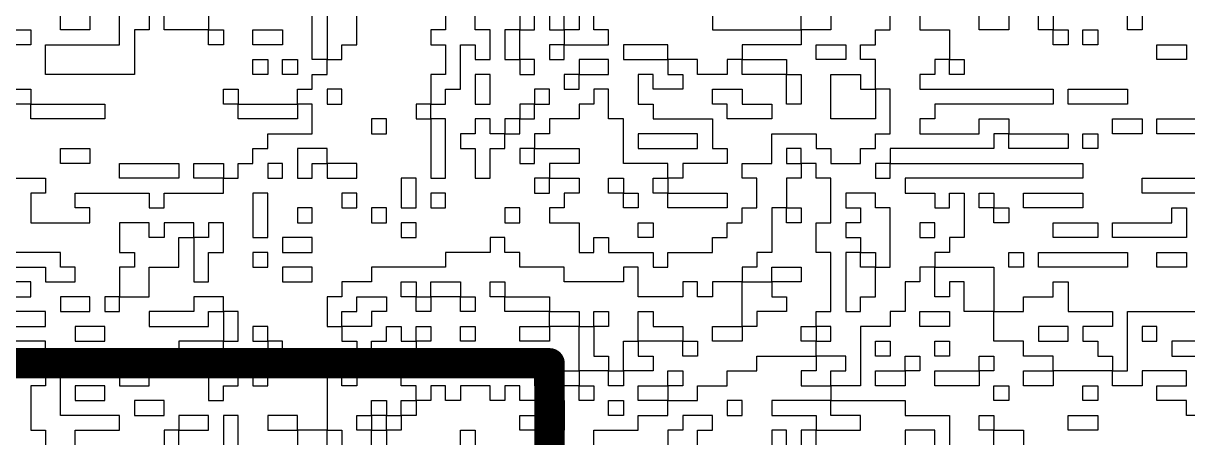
# Model space of a CAD drawing. Header units: inches. Extents: x 0.02 to 6.01, y 0.01 to 5.6.
# Drawn here: x 2.7262 to 3.1107, y 2.8354 to 2.9722 of the extents above; entities that cross this region are included whole.
import ezdxf

# ---------------------------------------------------------------- set-up
doc = ezdxf.new("R2010")
doc.units = ezdxf.units.IN
doc.header["$MEASUREMENT"] = 0
for name, color, linetype in [('Bottom Layer', 5, 'Continuous'), ('Bottom Overlay', 54, 'Continuous'), ('Top Layer', 1, 'Continuous'), ('Top Overlay', 2, 'Continuous')]:
    doc.layers.add(name, color=color, linetype=linetype)

msp = doc.modelspace()

# ---------------------------------------------------------------- linework, layer by layer
at = {"layer": 'Bottom Layer'}
msp.add_lwpolyline([(4.54993, 5.5954, 0.01, 0.01, -0.760418), (3.00371, 0.01993, 0.01, 0.01, 0)], format="xyseb", dxfattribs=at)
at = {"layer": 'Bottom Overlay'}
for p, q in [((2.82163, 2.96023), (2.82163, 2.98469)), ((2.86567, 2.98469), (2.86567, 2.97001)), ((2.7678, 2.9798), (2.7678, 2.97001)), ((2.83631, 2.96512), (2.83631, 2.9798)), ((3.01247, 2.97001), (3.01247, 2.9798)), ((3.06629, 2.9798), (3.06629, 2.97001)), ((2.73844, 2.97001), (2.73844, 2.97491)), ((2.74823, 2.97491), (2.74823, 2.97001)), ((2.75801, 2.96512), (2.75801, 2.97491)), ((2.77269, 2.97001), (2.77269, 2.97491)), ((2.78737, 2.97491), (2.78737, 2.97001)), ((2.82652, 2.97491), (2.82652, 2.97001)), ((2.87545, 2.97001), (2.87545, 2.97491)), ((2.89013, 2.97491), (2.89013, 2.97001)), ((2.89503, 2.97001), (2.89503, 2.97491)), ((2.89992, 2.97491), (2.89992, 2.97001)), ((2.90481, 2.97001), (2.90481, 2.97491)), ((2.90971, 2.97491), (2.90971, 2.97001)), ((2.9146, 2.97001), (2.9146, 2.97491)), ((2.95375, 2.97491), (2.95375, 2.97001)), ((2.98311, 2.97001), (2.98311, 2.97491)), ((2.99289, 2.97491), (2.99289, 2.97001)), ((3.02225, 2.97491), (3.02225, 2.97001)), ((3.04183, 2.97001), (3.04183, 2.97491)), ((3.05161, 2.97491), (3.05161, 2.97001)), ((3.0614, 2.97001), (3.0614, 2.97491)), ((3.09076, 2.97001), (3.09076, 2.97491)), ((3.09565, 2.97491), (3.09565, 2.97001)), ((2.71887, 2.97001), (2.72865, 2.97001)), ((2.72865, 2.97001), (2.72865, 2.96512)), ((2.74823, 2.97001), (2.73844, 2.97001)), ((2.7678, 2.97001), (2.76291, 2.97001)), ((2.76291, 2.97001), (2.76291, 2.95533)), ((2.78737, 2.97001), (2.77269, 2.97001)), ((2.78737, 2.96512), (2.78737, 2.97001)), ((2.78737, 2.97001), (2.79227, 2.97001)), ((2.79227, 2.97001), (2.79227, 2.96512)), ((2.80205, 2.96512), (2.80205, 2.97001)), ((2.80205, 2.97001), (2.80695, 2.97001)), ((2.80695, 2.97001), (2.81184, 2.97001)), ((2.81184, 2.97001), (2.81184, 2.96512)), ((2.82652, 2.97001), (2.82652, 2.96023)), ((2.86567, 2.97001), (2.86077, 2.97001)), ((2.86077, 2.97001), (2.86077, 2.96512)), ((2.88035, 2.97001), (2.87545, 2.97001)), ((2.88035, 2.96023), (2.88035, 2.97001)), ((2.89013, 2.97001), (2.88524, 2.97001)), ((2.88524, 2.97001), (2.88524, 2.96023)), ((2.89013, 2.97001), (2.89503, 2.97001)), ((2.89013, 2.96023), (2.89013, 2.97001)), ((2.89992, 2.97001), (2.90481, 2.97001)), ((2.90971, 2.97001), (2.90481, 2.97001)), ((2.90481, 2.97001), (2.90481, 2.96512)), ((2.91949, 2.97001), (2.9146, 2.97001)), ((2.91949, 2.96512), (2.91949, 2.97001)), ((2.95375, 2.97001), (2.98311, 2.97001)), ((2.99289, 2.97001), (2.98311, 2.97001)), ((2.98311, 2.97001), (2.98311, 2.96512)), ((3.00757, 2.96512), (3.00757, 2.97001)), ((3.00757, 2.97001), (3.01247, 2.97001)), ((3.02225, 2.97001), (3.03204, 2.97001)), ((3.03204, 2.97001), (3.03204, 2.96023)), ((3.05161, 2.97001), (3.04183, 2.97001)), ((3.06629, 2.97001), (3.0614, 2.97001)), ((3.06629, 2.96512), (3.06629, 2.97001)), ((3.06629, 2.97001), (3.07119, 2.97001)), ((3.07119, 2.97001), (3.07119, 2.96512)), ((3.07608, 2.96512), (3.07608, 2.97001)), ((3.07608, 2.97001), (3.08097, 2.97001)), ((3.08097, 2.97001), (3.08097, 2.96512)), ((3.09565, 2.97001), (3.09076, 2.97001)), ((2.72865, 2.96512), (2.71887, 2.96512)), ((2.73355, 2.95533), (2.73355, 2.96512)), ((2.73355, 2.96512), (2.73844, 2.96512)), ((2.73844, 2.96512), (2.74333, 2.96512)), ((2.74333, 2.96512), (2.75801, 2.96512)), ((2.79227, 2.96512), (2.78737, 2.96512)), ((2.81184, 2.96512), (2.80205, 2.96512)), ((2.83141, 2.96023), (2.83141, 2.96512)), ((2.83141, 2.96512), (2.83631, 2.96512)), ((2.86077, 2.96512), (2.86567, 2.96512)), ((2.86567, 2.96512), (2.86567, 2.95533)), ((2.87056, 2.95044), (2.87056, 2.96512)), ((2.87056, 2.96512), (2.87545, 2.96512)), ((2.87545, 2.96512), (2.87545, 2.96023)), ((2.90481, 2.96512), (2.89992, 2.96512)), ((2.89992, 2.96512), (2.89992, 2.96023)), ((2.90481, 2.96512), (2.91949, 2.96512)), ((2.90481, 2.96023), (2.90481, 2.96512)), ((2.93907, 2.96512), (2.92439, 2.96512)), ((2.92439, 2.96512), (2.92439, 2.96023)), ((2.93907, 2.96023), (2.93907, 2.96512)), ((2.98311, 2.96512), (2.96353, 2.96512)), ((2.96353, 2.96512), (2.96353, 2.96023)), ((2.988, 2.96023), (2.988, 2.96512)), ((2.988, 2.96512), (2.99779, 2.96512)), ((2.99779, 2.96512), (2.99779, 2.96023)), ((3.00268, 2.96023), (3.00268, 2.96512)), ((3.00268, 2.96512), (3.00757, 2.96512)), ((3.07119, 2.96512), (3.06629, 2.96512)), ((3.08097, 2.96512), (3.07608, 2.96512)), ((3.10055, 2.96023), (3.10055, 2.96512)), ((3.10055, 2.96512), (3.11033, 2.96512)), ((3.11033, 2.96512), (3.11033, 2.96023)), ((2.80205, 2.95533), (2.80205, 2.96023)), ((2.80205, 2.96023), (2.80695, 2.96023)), ((2.80695, 2.96023), (2.80695, 2.95533)), ((2.81184, 2.95533), (2.81184, 2.96023)), ((2.81184, 2.96023), (2.81673, 2.96023)), ((2.81673, 2.96023), (2.81673, 2.95533)), ((2.82652, 2.96023), (2.82163, 2.96023)), ((2.82652, 2.95533), (2.82652, 2.96023)), ((2.82652, 2.96023), (2.83141, 2.96023)), ((2.87545, 2.96023), (2.88035, 2.96023)), ((2.88524, 2.96023), (2.89013, 2.96023)), ((2.89013, 2.96023), (2.89013, 2.95533)), ((2.89503, 2.96023), (2.89013, 2.96023)), ((2.89503, 2.95533), (2.89503, 2.96023)), ((2.89992, 2.96023), (2.90481, 2.96023)), ((2.91949, 2.96023), (2.90971, 2.96023)), ((2.90971, 2.96023), (2.90971, 2.95533)), ((2.91949, 2.95533), (2.91949, 2.96023)), ((2.92439, 2.96023), (2.93907, 2.96023)), ((2.94885, 2.96023), (2.93907, 2.96023)), ((2.93907, 2.96023), (2.93907, 2.95533)), ((2.94885, 2.95533), (2.94885, 2.96023)), ((2.96353, 2.96023), (2.95864, 2.96023)), ((2.95864, 2.96023), (2.95864, 2.95533)), ((2.96353, 2.95533), (2.96353, 2.96023)), ((2.96353, 2.96023), (2.97821, 2.96023)), ((2.97821, 2.96023), (2.97821, 2.95533)), ((2.99289, 2.96023), (2.988, 2.96023)), ((2.99779, 2.96023), (2.99289, 2.96023)), ((3.00757, 2.96023), (3.00268, 2.96023)), ((3.00757, 2.95044), (3.00757, 2.96023)), ((3.03204, 2.96023), (3.02715, 2.96023)), ((3.02715, 2.96023), (3.02715, 2.95533)), ((3.03204, 2.96023), (3.03693, 2.96023)), ((3.03204, 2.95533), (3.03204, 2.96023)), ((3.03693, 2.96023), (3.03693, 2.95533)), ((3.11033, 2.96023), (3.10055, 2.96023)), ((2.76291, 2.95533), (2.73355, 2.95533)), ((2.80695, 2.95533), (2.80205, 2.95533)), ((2.81673, 2.95533), (2.81184, 2.95533)), ((2.82163, 2.95044), (2.82163, 2.95533)), ((2.82163, 2.95533), (2.82652, 2.95533)), ((2.86567, 2.95533), (2.86077, 2.95533)), ((2.86077, 2.95533), (2.86077, 2.94555)), ((2.88035, 2.95533), (2.87545, 2.95533)), ((2.87545, 2.95533), (2.87545, 2.94555)), ((2.88035, 2.94555), (2.88035, 2.95533)), ((2.89013, 2.95533), (2.89503, 2.95533)), ((2.90971, 2.95533), (2.90481, 2.95533)), ((2.90481, 2.95533), (2.90481, 2.95044)), ((2.90971, 2.95533), (2.91949, 2.95533)), ((2.90971, 2.95044), (2.90971, 2.95533)), ((2.93417, 2.95533), (2.92928, 2.95533)), ((2.92928, 2.95533), (2.92928, 2.94555)), ((2.93417, 2.95044), (2.93417, 2.95533)), ((2.93907, 2.95533), (2.94396, 2.95533)), ((2.94396, 2.95533), (2.94396, 2.95044)), ((2.95864, 2.95533), (2.94885, 2.95533)), ((2.97821, 2.95533), (2.96353, 2.95533)), ((2.97821, 2.94555), (2.97821, 2.95533)), ((2.97821, 2.95533), (2.98311, 2.95533)), ((2.98311, 2.95533), (2.98311, 2.94555)), ((2.99289, 2.95044), (2.99289, 2.95533)), ((2.99289, 2.95533), (3.00268, 2.95533)), ((3.00268, 2.95533), (3.00268, 2.95044)), ((3.02715, 2.95533), (3.02225, 2.95533)), ((3.02225, 2.95533), (3.02225, 2.95044)), ((3.03693, 2.95533), (3.03204, 2.95533)), ((2.72376, 2.95044), (2.72865, 2.95044)), ((2.72865, 2.95044), (2.72865, 2.94555)), ((2.79227, 2.94555), (2.79227, 2.95044)), ((2.79227, 2.95044), (2.79716, 2.95044)), ((2.79716, 2.95044), (2.79716, 2.94555)), ((2.81673, 2.94555), (2.81673, 2.95044)), ((2.81673, 2.95044), (2.82163, 2.95044)), ((2.83141, 2.95044), (2.82652, 2.95044)), ((2.82652, 2.95044), (2.82652, 2.94555)), ((2.83141, 2.94555), (2.83141, 2.95044)), ((2.86567, 2.94555), (2.86567, 2.95044)), ((2.86567, 2.95044), (2.87056, 2.95044)), ((2.89992, 2.95044), (2.89503, 2.95044)), ((2.89503, 2.95044), (2.89503, 2.94555)), ((2.89992, 2.94555), (2.89992, 2.95044)), ((2.90481, 2.95044), (2.90971, 2.95044)), ((2.91949, 2.95044), (2.9146, 2.95044)), ((2.9146, 2.95044), (2.9146, 2.94555)), ((2.91949, 2.94065), (2.91949, 2.95044)), ((2.94396, 2.95044), (2.93417, 2.95044)), ((2.95375, 2.94555), (2.95375, 2.95044)), ((2.95375, 2.95044), (2.95864, 2.95044)), ((2.95864, 2.95044), (2.96353, 2.95044)), ((2.96353, 2.95044), (2.96353, 2.94555)), ((2.99289, 2.94065), (2.99289, 2.95044)), ((3.00268, 2.95044), (3.00757, 2.95044)), ((3.00757, 2.95044), (3.00757, 2.94065)), ((3.01247, 2.95044), (3.00757, 2.95044)), ((3.01247, 2.93576), (3.01247, 2.95044)), ((3.02225, 2.95044), (3.06629, 2.95044)), ((3.06629, 2.95044), (3.06629, 2.94555)), ((3.07119, 2.94555), (3.07119, 2.95044)), ((3.07119, 2.95044), (3.09076, 2.95044)), ((3.09076, 2.95044), (3.09076, 2.94555)), ((2.72865, 2.94555), (2.72376, 2.94555)), ((2.72865, 2.94065), (2.72865, 2.94555)), ((2.72865, 2.94555), (2.74333, 2.94555)), ((2.74333, 2.94555), (2.74823, 2.94555)), ((2.74823, 2.94555), (2.75312, 2.94555)), ((2.75312, 2.94555), (2.75312, 2.94065)), ((2.79716, 2.94555), (2.79227, 2.94555)), ((2.79716, 2.94065), (2.79716, 2.94555)), ((2.79716, 2.94555), (2.81184, 2.94555)), ((2.81184, 2.94555), (2.81673, 2.94555)), ((2.81673, 2.94555), (2.81673, 2.94065)), ((2.82163, 2.94555), (2.81673, 2.94555)), ((2.82163, 2.93576), (2.82163, 2.94555)), ((2.82652, 2.94555), (2.83141, 2.94555)), ((2.86077, 2.94555), (2.85588, 2.94555)), ((2.85588, 2.94555), (2.85588, 2.94065)), ((2.86077, 2.94555), (2.86567, 2.94555)), ((2.86077, 2.94065), (2.86077, 2.94555)), ((2.87545, 2.94555), (2.88035, 2.94555)), ((2.89503, 2.94555), (2.89013, 2.94555)), ((2.89013, 2.94555), (2.89013, 2.94065)), ((2.89503, 2.94555), (2.89992, 2.94555)), ((2.89503, 2.94065), (2.89503, 2.94555)), ((2.9146, 2.94555), (2.90971, 2.94555)), ((2.90971, 2.94555), (2.90971, 2.94065)), ((2.92928, 2.94555), (2.93417, 2.94555)), ((2.93417, 2.94555), (2.93417, 2.94065)), ((2.95864, 2.94555), (2.95375, 2.94555)), ((2.95864, 2.94065), (2.95864, 2.94555)), ((2.96353, 2.94555), (2.97332, 2.94555)), ((2.97332, 2.94555), (2.97332, 2.94065)), ((2.98311, 2.94555), (2.97821, 2.94555)), ((3.06629, 2.94555), (3.02715, 2.94555)), ((3.02715, 2.94555), (3.02715, 2.94065)), ((3.08097, 2.94555), (3.07119, 2.94555)), ((3.08587, 2.94555), (3.08097, 2.94555)), ((3.09076, 2.94555), (3.08587, 2.94555)), ((2.75312, 2.94065), (2.72865, 2.94065)), ((2.81673, 2.94065), (2.79716, 2.94065)), ((2.84609, 2.94065), (2.8412, 2.94065)), ((2.8412, 2.94065), (2.8412, 2.93576)), ((2.84609, 2.93576), (2.84609, 2.94065)), ((2.85588, 2.94065), (2.86077, 2.94065)), ((2.86077, 2.94065), (2.86077, 2.92108)), ((2.86567, 2.94065), (2.86077, 2.94065)), ((2.86567, 2.92108), (2.86567, 2.94065)), ((2.88035, 2.94065), (2.87545, 2.94065)), ((2.87545, 2.94065), (2.87545, 2.93576)), ((2.88035, 2.93576), (2.88035, 2.94065)), ((2.89013, 2.94065), (2.88524, 2.94065)), ((2.88524, 2.94065), (2.88524, 2.93576)), ((2.89013, 2.94065), (2.89503, 2.94065)), ((2.89013, 2.93576), (2.89013, 2.94065)), ((2.90971, 2.94065), (2.89992, 2.94065)), ((2.89992, 2.94065), (2.89992, 2.93576)), ((2.92439, 2.94065), (2.91949, 2.94065)), ((2.92439, 2.92597), (2.92439, 2.94065)), ((2.93417, 2.94065), (2.95375, 2.94065)), ((2.95375, 2.94065), (2.95375, 2.93087)), ((2.97332, 2.94065), (2.95864, 2.94065)), ((3.00757, 2.94065), (2.99289, 2.94065)), ((3.02715, 2.94065), (3.02225, 2.94065)), ((3.02225, 2.94065), (3.02225, 2.93576)), ((3.04183, 2.93576), (3.04183, 2.94065)), ((3.04183, 2.94065), (3.05161, 2.94065)), ((3.05161, 2.94065), (3.05161, 2.93576)), ((3.08587, 2.93576), (3.08587, 2.94065)), ((3.08587, 2.94065), (3.09565, 2.94065)), ((3.09565, 2.94065), (3.09565, 2.93576)), ((3.10055, 2.93576), (3.10055, 2.94065)), ((3.10055, 2.94065), (3.11523, 2.94065)), ((2.80695, 2.93087), (2.80695, 2.93576)), ((2.80695, 2.93576), (2.82163, 2.93576)), ((2.8412, 2.93576), (2.84609, 2.93576)), ((2.87545, 2.93576), (2.87056, 2.93576)), ((2.87056, 2.93576), (2.87056, 2.93087)), ((2.88524, 2.93576), (2.88035, 2.93576)), ((2.88524, 2.93576), (2.89013, 2.93576)), ((2.88524, 2.93087), (2.88524, 2.93576)), ((2.89992, 2.93576), (2.89503, 2.93576)), ((2.89503, 2.93576), (2.89503, 2.93087)), ((2.94885, 2.93576), (2.92928, 2.93576)), ((2.92928, 2.93576), (2.92928, 2.93087)), ((2.94885, 2.93087), (2.94885, 2.93576)), ((2.97332, 2.92597), (2.97332, 2.93576)), ((2.97332, 2.93576), (2.988, 2.93576)), ((2.988, 2.93576), (2.988, 2.93087)), ((3.00757, 2.93087), (3.00757, 2.93576)), ((3.00757, 2.93576), (3.01247, 2.93576)), ((3.02225, 2.93576), (3.04183, 2.93576)), ((3.05161, 2.93576), (3.04672, 2.93576)), ((3.04672, 2.93576), (3.04672, 2.93087)), ((3.05161, 2.93087), (3.05161, 2.93576)), ((3.05161, 2.93576), (3.07119, 2.93576)), ((3.07119, 2.93576), (3.07119, 2.93087)), ((3.07608, 2.93087), (3.07608, 2.93576)), ((3.07608, 2.93576), (3.08097, 2.93576)), ((3.08097, 2.93576), (3.08097, 2.93087)), ((3.09076, 2.93576), (3.08587, 2.93576)), ((3.09565, 2.93576), (3.09076, 2.93576)), ((3.10544, 2.93576), (3.10055, 2.93576)), ((3.11523, 2.93576), (3.10544, 2.93576)), ((2.73844, 2.92597), (2.73844, 2.93087)), ((2.73844, 2.93087), (2.74333, 2.93087)), ((2.74333, 2.93087), (2.74823, 2.93087)), ((2.74823, 2.93087), (2.74823, 2.92597)), ((2.80205, 2.92597), (2.80205, 2.93087)), ((2.80205, 2.93087), (2.80695, 2.93087)), ((2.82652, 2.93087), (2.81673, 2.93087)), ((2.81673, 2.93087), (2.81673, 2.92597)), ((2.82652, 2.92597), (2.82652, 2.93087)), ((2.87056, 2.93087), (2.87545, 2.93087)), ((2.87545, 2.93087), (2.87545, 2.92108)), ((2.88035, 2.92108), (2.88035, 2.93087)), ((2.88035, 2.93087), (2.88524, 2.93087)), ((2.89503, 2.93087), (2.89013, 2.93087)), ((2.89013, 2.93087), (2.89013, 2.92597)), ((2.89503, 2.93087), (2.90971, 2.93087)), ((2.89503, 2.92597), (2.89503, 2.93087)), ((2.90971, 2.93087), (2.90971, 2.92597)), ((2.92928, 2.93087), (2.94885, 2.93087)), ((2.95375, 2.93087), (2.95864, 2.93087)), ((2.95864, 2.93087), (2.95864, 2.92597)), ((2.98311, 2.93087), (2.97821, 2.93087)), ((2.97821, 2.93087), (2.97821, 2.92597)), ((2.98311, 2.92597), (2.98311, 2.93087)), ((2.988, 2.93087), (2.99289, 2.93087)), ((2.99289, 2.93087), (2.99289, 2.92597)), ((3.00268, 2.92597), (3.00268, 2.93087)), ((3.00268, 2.93087), (3.00757, 2.93087)), ((3.04672, 2.93087), (3.01247, 2.93087)), ((3.01247, 2.93087), (3.01247, 2.92597)), ((3.07119, 2.93087), (3.05161, 2.93087)), ((3.08097, 2.93087), (3.07608, 2.93087)), ((2.74823, 2.92597), (2.73844, 2.92597)), ((2.75801, 2.92108), (2.75801, 2.92597)), ((2.75801, 2.92597), (2.77759, 2.92597)), ((2.77759, 2.92597), (2.77759, 2.92108)), ((2.78248, 2.92597), (2.78737, 2.92597)), ((2.78248, 2.92108), (2.78248, 2.92597)), ((2.78737, 2.92597), (2.79227, 2.92597)), ((2.79227, 2.92597), (2.79227, 2.92108)), ((2.79716, 2.92108), (2.79716, 2.92597)), ((2.79716, 2.92597), (2.80205, 2.92597)), ((2.81184, 2.92597), (2.80695, 2.92597)), ((2.80695, 2.92597), (2.80695, 2.92108)), ((2.81184, 2.92108), (2.81184, 2.92597)), ((2.81673, 2.92597), (2.81673, 2.92108)), ((2.82163, 2.92108), (2.82163, 2.92597)), ((2.82163, 2.92597), (2.82652, 2.92597)), ((2.82652, 2.92597), (2.82652, 2.92108)), ((2.83631, 2.92597), (2.82652, 2.92597)), ((2.83631, 2.92108), (2.83631, 2.92597)), ((2.89013, 2.92597), (2.89503, 2.92597)), ((2.90971, 2.92597), (2.89992, 2.92597)), ((2.89992, 2.92597), (2.89992, 2.92108)), ((2.93907, 2.92597), (2.92439, 2.92597)), ((2.93907, 2.92108), (2.93907, 2.92597)), ((2.95864, 2.92597), (2.94396, 2.92597)), ((2.94396, 2.92597), (2.94396, 2.92108)), ((2.96353, 2.92108), (2.96353, 2.92597)), ((2.96353, 2.92597), (2.97332, 2.92597)), ((2.97821, 2.92597), (2.98311, 2.92597)), ((2.988, 2.92597), (2.98311, 2.92597)), ((2.98311, 2.92597), (2.98311, 2.92108)), ((2.988, 2.92108), (2.988, 2.92597)), ((2.99289, 2.92597), (3.00268, 2.92597)), ((3.01247, 2.92597), (3.00757, 2.92597)), ((3.00757, 2.92597), (3.00757, 2.92108)), ((3.01247, 2.92597), (3.07608, 2.92597)), ((3.01247, 2.92108), (3.01247, 2.92597)), ((3.07608, 2.92597), (3.07608, 2.92108)), ((2.71397, 2.92108), (2.73355, 2.92108)), ((2.73355, 2.92108), (2.73355, 2.91619)), ((2.76291, 2.92108), (2.75801, 2.92108)), ((2.77759, 2.92108), (2.76291, 2.92108)), ((2.79227, 2.92108), (2.78248, 2.92108)), ((2.79227, 2.91619), (2.79227, 2.92108)), ((2.79227, 2.92108), (2.79716, 2.92108)), ((2.80695, 2.92108), (2.81184, 2.92108)), ((2.81673, 2.92108), (2.82163, 2.92108)), ((2.82652, 2.92108), (2.83631, 2.92108)), ((2.85588, 2.92108), (2.85099, 2.92108)), ((2.85099, 2.92108), (2.85099, 2.91619)), ((2.85588, 2.91129), (2.85588, 2.92108)), ((2.86077, 2.92108), (2.86567, 2.92108)), ((2.87545, 2.92108), (2.88035, 2.92108)), ((2.89992, 2.92108), (2.89503, 2.92108)), ((2.89503, 2.92108), (2.89503, 2.91619)), ((2.89992, 2.92108), (2.90971, 2.92108)), ((2.89992, 2.91619), (2.89992, 2.92108)), ((2.90971, 2.92108), (2.90971, 2.91619)), ((2.91949, 2.92108), (2.92439, 2.92108)), ((2.91949, 2.91619), (2.91949, 2.92108)), ((2.92439, 2.92108), (2.92439, 2.91619)), ((2.93417, 2.91619), (2.93417, 2.92108)), ((2.93417, 2.92108), (2.93907, 2.92108)), ((2.93907, 2.92108), (2.93907, 2.91619)), ((2.94396, 2.92108), (2.93907, 2.92108)), ((2.96843, 2.92108), (2.96353, 2.92108)), ((2.96843, 2.91129), (2.96843, 2.92108)), ((2.98311, 2.92108), (2.97821, 2.92108)), ((2.97821, 2.92108), (2.97821, 2.91129)), ((2.99289, 2.92108), (2.988, 2.92108)), ((2.99289, 2.9064), (2.99289, 2.92108)), ((3.00757, 2.92108), (3.01247, 2.92108)), ((3.07608, 2.92108), (3.01736, 2.92108)), ((3.01736, 2.92108), (3.01736, 2.91619)), ((3.09565, 2.91619), (3.09565, 2.92108)), ((3.09565, 2.92108), (3.12991, 2.92108)), ((2.73355, 2.91619), (2.72865, 2.91619)), ((2.72865, 2.91619), (2.72865, 2.9064)), ((2.74333, 2.91129), (2.74333, 2.91619)), ((2.74333, 2.91619), (2.7678, 2.91619)), ((2.7678, 2.91619), (2.7678, 2.91129)), ((2.77269, 2.91129), (2.77269, 2.91619)), ((2.77269, 2.91619), (2.79227, 2.91619)), ((2.80695, 2.91619), (2.80205, 2.91619)), ((2.80205, 2.91619), (2.80205, 2.90151)), ((2.80695, 2.90151), (2.80695, 2.91619)), ((2.83631, 2.91619), (2.83141, 2.91619)), ((2.83141, 2.91619), (2.83141, 2.91129)), ((2.83631, 2.91129), (2.83631, 2.91619)), ((2.85099, 2.91619), (2.85099, 2.91129)), ((2.86567, 2.91619), (2.86077, 2.91619)), ((2.86077, 2.91619), (2.86077, 2.91129)), ((2.86567, 2.91129), (2.86567, 2.91619)), ((2.89503, 2.91619), (2.89992, 2.91619)), ((2.90971, 2.91619), (2.90481, 2.91619)), ((2.90481, 2.91619), (2.90481, 2.91129)), ((2.92439, 2.91619), (2.91949, 2.91619)), ((2.92439, 2.91619), (2.92928, 2.91619)), ((2.92439, 2.91129), (2.92439, 2.91619)), ((2.92928, 2.91619), (2.92928, 2.91129)), ((2.93907, 2.91619), (2.93417, 2.91619)), ((2.93907, 2.91619), (2.95864, 2.91619)), ((2.93907, 2.91129), (2.93907, 2.91619)), ((2.95864, 2.91619), (2.95864, 2.91129)), ((3.00757, 2.91619), (2.99779, 2.91619)), ((2.99779, 2.91619), (2.99779, 2.91129)), ((3.00757, 2.91129), (3.00757, 2.91619)), ((3.01736, 2.91619), (3.02715, 2.91619)), ((3.02715, 2.91619), (3.02715, 2.91129)), ((3.03204, 2.91129), (3.03204, 2.91619)), ((3.03204, 2.91619), (3.03693, 2.91619)), ((3.03693, 2.91619), (3.03693, 2.90151)), ((3.04183, 2.91129), (3.04183, 2.91619)), ((3.04183, 2.91619), (3.04672, 2.91619)), ((3.04672, 2.91619), (3.04672, 2.91129)), ((3.05651, 2.91129), (3.05651, 2.91619)), ((3.05651, 2.91619), (3.07608, 2.91619)), ((3.07608, 2.91619), (3.07608, 2.91129)), ((3.15927, 2.91619), (3.09565, 2.91619)), ((2.74823, 2.91129), (2.74333, 2.91129)), ((2.74823, 2.9064), (2.74823, 2.91129)), ((2.7678, 2.91129), (2.77269, 2.91129)), ((2.82163, 2.91129), (2.81673, 2.91129)), ((2.81673, 2.91129), (2.81673, 2.9064)), ((2.82163, 2.9064), (2.82163, 2.91129)), ((2.83141, 2.91129), (2.83631, 2.91129)), ((2.84609, 2.91129), (2.8412, 2.91129)), ((2.8412, 2.91129), (2.8412, 2.9064)), ((2.84609, 2.9064), (2.84609, 2.91129)), ((2.85099, 2.91129), (2.85588, 2.91129)), ((2.86077, 2.91129), (2.86567, 2.91129)), ((2.89013, 2.91129), (2.88524, 2.91129)), ((2.88524, 2.91129), (2.88524, 2.9064)), ((2.89013, 2.9064), (2.89013, 2.91129)), ((2.90481, 2.91129), (2.89992, 2.91129)), ((2.89992, 2.91129), (2.89992, 2.9064)), ((2.92928, 2.91129), (2.92439, 2.91129)), ((2.95864, 2.91129), (2.93907, 2.91129)), ((2.96353, 2.9064), (2.96353, 2.91129)), ((2.96353, 2.91129), (2.96843, 2.91129)), ((2.97821, 2.91129), (2.97332, 2.91129)), ((2.97332, 2.91129), (2.97332, 2.89661)), ((2.97821, 2.91129), (2.98311, 2.91129)), ((2.97821, 2.9064), (2.97821, 2.91129)), ((2.98311, 2.91129), (2.98311, 2.9064)), ((2.99779, 2.91129), (3.00268, 2.91129)), ((3.00268, 2.91129), (3.00268, 2.9064)), ((3.01247, 2.91129), (3.00757, 2.91129)), ((3.01247, 2.89172), (3.01247, 2.91129)), ((3.02715, 2.91129), (3.03204, 2.91129)), ((3.04672, 2.91129), (3.04183, 2.91129)), ((3.04672, 2.9064), (3.04672, 2.91129)), ((3.04672, 2.91129), (3.05161, 2.91129)), ((3.05161, 2.91129), (3.05161, 2.9064)), ((3.07608, 2.91129), (3.05651, 2.91129)), ((3.10544, 2.9064), (3.10544, 2.91129)), ((3.10544, 2.91129), (3.11033, 2.91129)), ((3.11033, 2.91129), (3.11033, 2.90151)), ((2.72865, 2.9064), (2.74823, 2.9064)), ((2.7678, 2.9064), (2.75801, 2.9064)), ((2.75801, 2.9064), (2.75801, 2.90151)), ((2.7678, 2.90151), (2.7678, 2.9064)), ((2.78248, 2.9064), (2.77269, 2.9064)), ((2.77269, 2.9064), (2.77269, 2.90151)), ((2.78248, 2.90151), (2.78248, 2.9064)), ((2.79227, 2.9064), (2.78737, 2.9064)), ((2.78737, 2.9064), (2.78737, 2.90151)), ((2.79227, 2.89661), (2.79227, 2.9064)), ((2.81673, 2.9064), (2.82163, 2.9064)), ((2.8412, 2.9064), (2.84609, 2.9064)), ((2.85588, 2.9064), (2.85099, 2.9064)), ((2.85099, 2.9064), (2.85099, 2.90151)), ((2.85588, 2.90151), (2.85588, 2.9064)), ((2.88524, 2.9064), (2.89013, 2.9064)), ((2.89992, 2.9064), (2.90971, 2.9064)), ((2.90971, 2.9064), (2.90971, 2.89661)), ((2.92928, 2.90151), (2.92928, 2.9064)), ((2.92928, 2.9064), (2.93417, 2.9064)), ((2.93417, 2.9064), (2.93417, 2.90151)), ((2.95864, 2.90151), (2.95864, 2.9064)), ((2.95864, 2.9064), (2.96353, 2.9064)), ((2.98311, 2.9064), (2.97821, 2.9064)), ((2.988, 2.89661), (2.988, 2.9064)), ((2.988, 2.9064), (2.99289, 2.9064)), ((3.00268, 2.9064), (2.99779, 2.9064)), ((2.99779, 2.9064), (2.99779, 2.90151)), ((3.02715, 2.9064), (3.02225, 2.9064)), ((3.02225, 2.9064), (3.02225, 2.90151)), ((3.02715, 2.90151), (3.02715, 2.9064)), ((3.05161, 2.9064), (3.04672, 2.9064)), ((3.06629, 2.90151), (3.06629, 2.9064)), ((3.06629, 2.9064), (3.07608, 2.9064)), ((3.07608, 2.9064), (3.08097, 2.9064)), ((3.08097, 2.9064), (3.08097, 2.90151)), ((3.08587, 2.90151), (3.08587, 2.9064)), ((3.08587, 2.9064), (3.10055, 2.9064)), ((3.10055, 2.9064), (3.10544, 2.9064)), ((2.75801, 2.90151), (2.75801, 2.89661)), ((2.77269, 2.90151), (2.7678, 2.90151)), ((2.77759, 2.89172), (2.77759, 2.90151)), ((2.77759, 2.90151), (2.78248, 2.90151)), ((2.78737, 2.90151), (2.78248, 2.90151)), ((2.78248, 2.90151), (2.78248, 2.88683)), ((2.80205, 2.90151), (2.80695, 2.90151)), ((2.82163, 2.90151), (2.81184, 2.90151)), ((2.81184, 2.90151), (2.81184, 2.89661)), ((2.82163, 2.89661), (2.82163, 2.90151)), ((2.85099, 2.90151), (2.85588, 2.90151)), ((2.88524, 2.90151), (2.88035, 2.90151)), ((2.88035, 2.90151), (2.88035, 2.89661)), ((2.88524, 2.89661), (2.88524, 2.90151)), ((2.9146, 2.89661), (2.9146, 2.90151)), ((2.9146, 2.90151), (2.91949, 2.90151)), ((2.91949, 2.90151), (2.91949, 2.89661)), ((2.93417, 2.90151), (2.92928, 2.90151)), ((2.95375, 2.89661), (2.95375, 2.90151)), ((2.95375, 2.90151), (2.95864, 2.90151)), ((2.99779, 2.90151), (3.00268, 2.90151)), ((3.00268, 2.90151), (3.00268, 2.89661)), ((3.02225, 2.90151), (3.02715, 2.90151)), ((3.03693, 2.90151), (3.03204, 2.90151)), ((3.03204, 2.90151), (3.03204, 2.89661)), ((3.08097, 2.90151), (3.06629, 2.90151)), ((3.11033, 2.90151), (3.08587, 2.90151)), ((2.73844, 2.89661), (2.71887, 2.89661)), ((2.73844, 2.89172), (2.73844, 2.89661)), ((2.75801, 2.89661), (2.76291, 2.89661)), ((2.76291, 2.89661), (2.76291, 2.89172)), ((2.78737, 2.88683), (2.78737, 2.89661)), ((2.78737, 2.89661), (2.79227, 2.89661)), ((2.80695, 2.89661), (2.80205, 2.89661)), ((2.80205, 2.89661), (2.80205, 2.89172)), ((2.80695, 2.89172), (2.80695, 2.89661)), ((2.81184, 2.89661), (2.82163, 2.89661)), ((2.88035, 2.89661), (2.86567, 2.89661)), ((2.86567, 2.89661), (2.86567, 2.89172)), ((2.89013, 2.89661), (2.88524, 2.89661)), ((2.89013, 2.89172), (2.89013, 2.89661)), ((2.90971, 2.89661), (2.9146, 2.89661)), ((2.91949, 2.89661), (2.93417, 2.89661)), ((2.93417, 2.89661), (2.93417, 2.89172)), ((2.93907, 2.89172), (2.93907, 2.89661)), ((2.93907, 2.89661), (2.95375, 2.89661)), ((2.97332, 2.89661), (2.96843, 2.89661)), ((2.96843, 2.89661), (2.96843, 2.89172)), ((2.99289, 2.89661), (2.988, 2.89661)), ((2.99289, 2.87704), (2.99289, 2.89661)), ((3.00268, 2.89661), (2.99779, 2.89661)), ((2.99779, 2.89661), (2.99779, 2.87704)), ((3.00268, 2.89172), (3.00268, 2.89661)), ((3.00268, 2.89661), (3.00757, 2.89661)), ((3.00757, 2.89661), (3.00757, 2.89172)), ((3.03204, 2.89661), (3.02715, 2.89661)), ((3.02715, 2.89661), (3.02715, 2.89172)), ((3.05161, 2.89661), (3.05651, 2.89661)), ((3.05161, 2.89172), (3.05161, 2.89661)), ((3.05651, 2.89661), (3.05651, 2.89172)), ((3.0614, 2.89172), (3.0614, 2.89661)), ((3.0614, 2.89661), (3.08097, 2.89661)), ((3.08097, 2.89661), (3.08587, 2.89661)), ((3.08587, 2.89661), (3.09076, 2.89661)), ((3.09076, 2.89661), (3.09076, 2.89172)), ((3.10055, 2.89172), (3.10055, 2.89661)), ((3.10055, 2.89661), (3.10544, 2.89661)), ((3.10544, 2.89661), (3.11033, 2.89661)), ((3.11033, 2.89661), (3.11033, 2.89172)), ((2.71887, 2.89172), (2.73355, 2.89172)), ((2.73355, 2.89172), (2.73355, 2.88683)), ((2.74333, 2.89172), (2.73844, 2.89172)), ((2.74333, 2.88683), (2.74333, 2.89172)), ((2.76291, 2.89172), (2.75801, 2.89172)), ((2.75801, 2.89172), (2.75801, 2.88193)), ((2.7678, 2.88193), (2.7678, 2.89172)), ((2.7678, 2.89172), (2.77759, 2.89172)), ((2.80205, 2.89172), (2.80695, 2.89172)), ((2.82163, 2.89172), (2.81184, 2.89172)), ((2.81184, 2.89172), (2.81184, 2.88683)), ((2.82163, 2.88683), (2.82163, 2.89172)), ((2.86567, 2.89172), (2.8412, 2.89172)), ((2.8412, 2.89172), (2.8412, 2.88683)), ((2.90481, 2.89172), (2.89013, 2.89172)), ((2.90481, 2.88683), (2.90481, 2.89172)), ((2.92928, 2.89172), (2.92439, 2.89172)), ((2.92439, 2.89172), (2.92439, 2.88683)), ((2.92928, 2.88193), (2.92928, 2.89172)), ((2.93417, 2.89172), (2.93907, 2.89172)), ((2.96843, 2.89172), (2.96353, 2.89172)), ((2.96353, 2.89172), (2.96353, 2.88683)), ((2.97332, 2.89172), (2.97821, 2.89172)), ((2.97332, 2.88683), (2.97332, 2.89172)), ((2.97821, 2.89172), (2.98311, 2.89172)), ((2.98311, 2.89172), (2.98311, 2.88683)), ((3.00757, 2.89172), (3.00268, 2.89172)), ((3.00757, 2.88193), (3.00757, 2.89172)), ((3.00757, 2.89172), (3.01247, 2.89172)), ((3.02715, 2.89172), (3.02225, 2.89172)), ((3.02225, 2.89172), (3.02225, 2.88683)), ((3.02715, 2.88193), (3.02715, 2.89172)), ((3.02715, 2.89172), (3.03204, 2.89172)), ((3.03204, 2.89172), (3.03693, 2.89172)), ((3.03693, 2.89172), (3.04672, 2.89172)), ((3.04672, 2.89172), (3.04672, 2.87704)), ((3.05651, 2.89172), (3.05161, 2.89172)), ((3.09076, 2.89172), (3.0614, 2.89172)), ((3.11033, 2.89172), (3.10055, 2.89172)), ((2.72865, 2.88683), (2.71887, 2.88683)), ((2.72865, 2.88193), (2.72865, 2.88683)), ((2.73355, 2.88683), (2.74333, 2.88683)), ((2.78248, 2.88683), (2.78737, 2.88683)), ((2.81184, 2.88683), (2.82163, 2.88683)), ((2.8412, 2.88683), (2.83141, 2.88683)), ((2.83141, 2.88683), (2.83141, 2.88193)), ((2.85099, 2.88683), (2.85588, 2.88683)), ((2.85099, 2.88193), (2.85099, 2.88683)), ((2.85588, 2.88683), (2.85588, 2.88193)), ((2.86077, 2.88193), (2.86077, 2.88683)), ((2.86077, 2.88683), (2.87056, 2.88683)), ((2.87056, 2.88683), (2.87056, 2.88193)), ((2.88035, 2.88193), (2.88035, 2.88683)), ((2.88035, 2.88683), (2.88524, 2.88683)), ((2.88524, 2.88683), (2.88524, 2.88193)), ((2.92439, 2.88683), (2.90481, 2.88683)), ((2.94885, 2.88683), (2.94396, 2.88683)), ((2.94396, 2.88683), (2.94396, 2.88193)), ((2.94885, 2.88193), (2.94885, 2.88683)), ((2.96353, 2.88683), (2.95375, 2.88683)), ((2.95375, 2.88683), (2.95375, 2.88193)), ((2.96353, 2.87215), (2.96353, 2.88683)), ((2.96353, 2.88683), (2.97332, 2.88683)), ((2.97332, 2.88683), (2.97332, 2.88193)), ((2.98311, 2.88683), (2.97332, 2.88683)), ((3.02225, 2.88683), (3.01736, 2.88683)), ((3.01736, 2.88683), (3.01736, 2.87704)), ((3.03693, 2.88683), (3.03204, 2.88683)), ((3.03204, 2.88683), (3.03204, 2.88193)), ((3.03693, 2.87704), (3.03693, 2.88683)), ((3.06629, 2.88193), (3.06629, 2.88683)), ((3.06629, 2.88683), (3.07119, 2.88683)), ((3.07119, 2.88683), (3.07119, 2.87704)), ((2.71887, 2.88193), (2.72865, 2.88193)), ((2.74823, 2.88193), (2.73844, 2.88193)), ((2.73844, 2.88193), (2.73844, 2.87704)), ((2.74823, 2.87704), (2.74823, 2.88193)), ((2.75801, 2.88193), (2.75312, 2.88193)), ((2.75312, 2.88193), (2.75312, 2.87704)), ((2.75801, 2.88193), (2.7678, 2.88193)), ((2.75801, 2.87704), (2.75801, 2.88193)), ((2.79227, 2.88193), (2.78248, 2.88193)), ((2.78248, 2.88193), (2.78248, 2.87704)), ((2.79227, 2.87704), (2.79227, 2.88193)), ((2.83141, 2.88193), (2.82652, 2.88193)), ((2.82652, 2.88193), (2.82652, 2.87215)), ((2.83631, 2.87704), (2.83631, 2.88193)), ((2.83631, 2.88193), (2.8412, 2.88193)), ((2.8412, 2.88193), (2.84609, 2.88193)), ((2.84609, 2.88193), (2.84609, 2.87704)), ((2.85588, 2.88193), (2.85099, 2.88193)), ((2.85588, 2.87704), (2.85588, 2.88193)), ((2.85588, 2.88193), (2.86077, 2.88193)), ((2.86077, 2.88193), (2.86077, 2.87704)), ((2.86567, 2.88193), (2.86077, 2.88193)), ((2.87056, 2.88193), (2.86567, 2.88193)), ((2.87056, 2.87704), (2.87056, 2.88193)), ((2.87056, 2.88193), (2.87545, 2.88193)), ((2.87545, 2.88193), (2.87545, 2.87704)), ((2.88524, 2.88193), (2.88035, 2.88193)), ((2.88524, 2.87704), (2.88524, 2.88193)), ((2.88524, 2.88193), (2.89992, 2.88193)), ((2.89992, 2.88193), (2.89992, 2.87704)), ((2.94396, 2.88193), (2.92928, 2.88193)), ((2.95375, 2.88193), (2.94885, 2.88193)), ((2.97332, 2.88193), (2.97821, 2.88193)), ((2.97821, 2.88193), (2.97821, 2.87704)), ((3.00268, 2.87704), (3.00268, 2.88193)), ((3.00268, 2.88193), (3.00757, 2.88193)), ((3.03204, 2.88193), (3.02715, 2.88193)), ((3.05651, 2.87704), (3.05651, 2.88193)), ((3.05651, 2.88193), (3.06629, 2.88193)), ((2.73355, 2.87704), (2.71887, 2.87704)), ((2.73355, 2.87215), (2.73355, 2.87704)), ((2.73844, 2.87704), (2.74823, 2.87704)), ((2.75312, 2.87704), (2.75801, 2.87704)), ((2.78248, 2.87704), (2.7678, 2.87704)), ((2.7678, 2.87704), (2.7678, 2.87215)), ((2.78737, 2.87215), (2.78737, 2.87704)), ((2.78737, 2.87704), (2.79227, 2.87704)), ((2.79227, 2.87704), (2.79227, 2.86725)), ((2.79716, 2.87704), (2.79227, 2.87704)), ((2.79716, 2.86725), (2.79716, 2.87704)), ((2.83141, 2.87215), (2.83141, 2.87704)), ((2.83141, 2.87704), (2.83631, 2.87704)), ((2.84609, 2.87704), (2.8412, 2.87704)), ((2.8412, 2.87704), (2.8412, 2.87215)), ((2.86077, 2.87704), (2.85588, 2.87704)), ((2.87545, 2.87704), (2.87056, 2.87704)), ((2.89013, 2.87704), (2.88524, 2.87704)), ((2.89503, 2.87704), (2.89013, 2.87704)), ((2.89992, 2.87704), (2.89503, 2.87704)), ((2.89992, 2.87215), (2.89992, 2.87704)), ((2.89992, 2.87704), (2.90481, 2.87704)), ((2.90481, 2.87704), (2.90971, 2.87704)), ((2.90971, 2.87704), (2.90971, 2.87215)), ((2.9146, 2.87215), (2.9146, 2.87704)), ((2.9146, 2.87704), (2.91949, 2.87704)), ((2.91949, 2.87704), (2.91949, 2.87215)), ((2.92928, 2.86725), (2.92928, 2.87704)), ((2.92928, 2.87704), (2.93417, 2.87704)), ((2.93417, 2.87704), (2.93417, 2.87215)), ((2.97821, 2.87704), (2.96843, 2.87704)), ((2.96843, 2.87704), (2.96843, 2.87215)), ((2.988, 2.87215), (2.988, 2.87704)), ((2.988, 2.87704), (2.99289, 2.87704)), ((2.99779, 2.87704), (3.00268, 2.87704)), ((3.01736, 2.87704), (3.01247, 2.87704)), ((3.01247, 2.87704), (3.01247, 2.87215)), ((3.02225, 2.87215), (3.02225, 2.87704)), ((3.02225, 2.87704), (3.02715, 2.87704)), ((3.02715, 2.87704), (3.03204, 2.87704)), ((3.03204, 2.87704), (3.03204, 2.87215)), ((3.04672, 2.87704), (3.03693, 2.87704)), ((3.04672, 2.86725), (3.04672, 2.87704)), ((3.04672, 2.87704), (3.05651, 2.87704)), ((3.07119, 2.87704), (3.08587, 2.87704)), ((3.08587, 2.87704), (3.08587, 2.87215)), ((3.09076, 2.85747), (3.09076, 2.87704)), ((3.09076, 2.87704), (3.12501, 2.87704)), ((2.71887, 2.87215), (2.73355, 2.87215)), ((2.75312, 2.87215), (2.74333, 2.87215)), ((2.74333, 2.87215), (2.74333, 2.86725)), ((2.75312, 2.86725), (2.75312, 2.87215)), ((2.7678, 2.87215), (2.78737, 2.87215)), ((2.80695, 2.87215), (2.80205, 2.87215)), ((2.80205, 2.87215), (2.80205, 2.86725)), ((2.80695, 2.86725), (2.80695, 2.87215)), ((2.82652, 2.87215), (2.83141, 2.87215)), ((2.8412, 2.87215), (2.83141, 2.87215)), ((2.83141, 2.87215), (2.83141, 2.86725)), ((2.84609, 2.86725), (2.84609, 2.87215)), ((2.84609, 2.87215), (2.85099, 2.87215)), ((2.85099, 2.87215), (2.85099, 2.86725)), ((2.85588, 2.86725), (2.85588, 2.87215)), ((2.85588, 2.87215), (2.86077, 2.87215)), ((2.86077, 2.87215), (2.86077, 2.86725)), ((2.87056, 2.86725), (2.87056, 2.87215)), ((2.87056, 2.87215), (2.87545, 2.87215)), ((2.87545, 2.87215), (2.87545, 2.86725)), ((2.89013, 2.86725), (2.89013, 2.87215)), ((2.89013, 2.87215), (2.89992, 2.87215)), ((2.89992, 2.87215), (2.89992, 2.86725)), ((2.90971, 2.87215), (2.89992, 2.87215)), ((2.90971, 2.86725), (2.90971, 2.87215)), ((2.90971, 2.87215), (2.9146, 2.87215)), ((2.91949, 2.87215), (2.9146, 2.87215)), ((2.9146, 2.87215), (2.9146, 2.86236)), ((2.93417, 2.87215), (2.93907, 2.87215)), ((2.93907, 2.87215), (2.94396, 2.87215)), ((2.94396, 2.87215), (2.94396, 2.86725)), ((2.95375, 2.86725), (2.95375, 2.87215)), ((2.95375, 2.87215), (2.96353, 2.87215)), ((2.96353, 2.87215), (2.96353, 2.86725)), ((2.96843, 2.87215), (2.96353, 2.87215)), ((2.98311, 2.87215), (2.988, 2.87215)), ((2.98311, 2.86725), (2.98311, 2.87215)), ((2.988, 2.87215), (2.988, 2.86725)), ((2.99289, 2.87215), (2.988, 2.87215)), ((2.99289, 2.86725), (2.99289, 2.87215)), ((3.01247, 2.87215), (3.00268, 2.87215)), ((3.00268, 2.87215), (3.00268, 2.85257)), ((3.03204, 2.87215), (3.02225, 2.87215)), ((3.07119, 2.87215), (3.0614, 2.87215)), ((3.0614, 2.87215), (3.0614, 2.86725)), ((3.07119, 2.86725), (3.07119, 2.87215)), ((3.08587, 2.87215), (3.07608, 2.87215)), ((3.07608, 2.87215), (3.07608, 2.86725)), ((3.10055, 2.87215), (3.09565, 2.87215)), ((3.09565, 2.87215), (3.09565, 2.86725)), ((3.10055, 2.86725), (3.10055, 2.87215)), ((2.73355, 2.86725), (2.71887, 2.86725)), ((2.73355, 2.86236), (2.73355, 2.86725)), ((2.74333, 2.86725), (2.75312, 2.86725)), ((2.79227, 2.86725), (2.77759, 2.86725)), ((2.77759, 2.86725), (2.77759, 2.86236)), ((2.79227, 2.86725), (2.79716, 2.86725)), ((2.79227, 2.86236), (2.79227, 2.86725)), ((2.80205, 2.86725), (2.80695, 2.86725)), ((2.80695, 2.86725), (2.80695, 2.85747)), ((2.81184, 2.86725), (2.80695, 2.86725)), ((2.81184, 2.85747), (2.81184, 2.86725)), ((2.83141, 2.86725), (2.83631, 2.86725)), ((2.83631, 2.86725), (2.83631, 2.86236)), ((2.8412, 2.85747), (2.8412, 2.86725)), ((2.8412, 2.86725), (2.84609, 2.86725)), ((2.85099, 2.86725), (2.85588, 2.86725)), ((2.86077, 2.86725), (2.85588, 2.86725)), ((2.85588, 2.86725), (2.85588, 2.86236)), ((2.87545, 2.86725), (2.87056, 2.86725)), ((2.89503, 2.86725), (2.89013, 2.86725)), ((2.89992, 2.86725), (2.89503, 2.86725)), ((2.90971, 2.85747), (2.90971, 2.86725)), ((2.92439, 2.85747), (2.92439, 2.86725)), ((2.92439, 2.86725), (2.92928, 2.86725)), ((2.94396, 2.86725), (2.92928, 2.86725)), ((2.92928, 2.86725), (2.92928, 2.86236)), ((2.94396, 2.86236), (2.94396, 2.86725)), ((2.94396, 2.86725), (2.94885, 2.86725)), ((2.94885, 2.86725), (2.94885, 2.86236)), ((2.95864, 2.86725), (2.95375, 2.86725)), ((2.96353, 2.86725), (2.95864, 2.86725)), ((2.988, 2.86725), (2.98311, 2.86725)), ((2.988, 2.86236), (2.988, 2.86725)), ((2.988, 2.86725), (2.99289, 2.86725)), ((3.00757, 2.86725), (3.01247, 2.86725)), ((3.00757, 2.86236), (3.00757, 2.86725)), ((3.01247, 2.86725), (3.01247, 2.86236)), ((3.02715, 2.86236), (3.02715, 2.86725)), ((3.02715, 2.86725), (3.03204, 2.86725)), ((3.03204, 2.86725), (3.03204, 2.86236)), ((3.05651, 2.86725), (3.04672, 2.86725)), ((3.05651, 2.86236), (3.05651, 2.86725)), ((3.0614, 2.86725), (3.07119, 2.86725)), ((3.07608, 2.86725), (3.08097, 2.86725)), ((3.08097, 2.86725), (3.08097, 2.86236)), ((3.09565, 2.86725), (3.10055, 2.86725)), ((3.11523, 2.86725), (3.10544, 2.86725)), ((3.10544, 2.86725), (3.10544, 2.86236)), ((2.72376, 2.86236), (2.73355, 2.86236)), ((2.75312, 2.86236), (2.74333, 2.86236)), ((2.74333, 2.86236), (2.74333, 2.85747)), ((2.75312, 2.85747), (2.75312, 2.86236)), ((2.77759, 2.86236), (2.79227, 2.86236)), ((2.83631, 2.86236), (2.82652, 2.86236)), ((2.82652, 2.86236), (2.82652, 2.83789)), ((2.85588, 2.86236), (2.87545, 2.86236)), ((2.87545, 2.86236), (2.87545, 2.85747)), ((2.89503, 2.85747), (2.89503, 2.86236)), ((2.89503, 2.86236), (2.89992, 2.86236)), ((2.89992, 2.86236), (2.89992, 2.85747)), ((2.9146, 2.86236), (2.91949, 2.86236)), ((2.91949, 2.86236), (2.91949, 2.85747)), ((2.92928, 2.86236), (2.93417, 2.86236)), ((2.93417, 2.86236), (2.93417, 2.85747)), ((2.94885, 2.86236), (2.94396, 2.86236)), ((2.96843, 2.85747), (2.96843, 2.86236)), ((2.96843, 2.86236), (2.988, 2.86236)), ((2.988, 2.86236), (2.988, 2.85747)), ((2.99779, 2.86236), (2.988, 2.86236)), ((2.99779, 2.85747), (2.99779, 2.86236)), ((3.01247, 2.86236), (3.00757, 2.86236)), ((3.01736, 2.85747), (3.01736, 2.86236)), ((3.01736, 2.86236), (3.02225, 2.86236)), ((3.02225, 2.86236), (3.02225, 2.85747)), ((3.03204, 2.86236), (3.02715, 2.86236)), ((3.04183, 2.85747), (3.04183, 2.86236)), ((3.04183, 2.86236), (3.04672, 2.86236)), ((3.04672, 2.86236), (3.04672, 2.85747)), ((3.06629, 2.86236), (3.05651, 2.86236)), ((3.06629, 2.85747), (3.06629, 2.86236)), ((3.08097, 2.86236), (3.08587, 2.86236)), ((3.08587, 2.86236), (3.08587, 2.85747)), ((3.10544, 2.86236), (3.1348, 2.86236)), ((2.73844, 2.85747), (2.73355, 2.85747)), ((2.73355, 2.85747), (2.73355, 2.85257)), ((2.73844, 2.84279), (2.73844, 2.85747)), ((2.74333, 2.85747), (2.75312, 2.85747)), ((2.7678, 2.85747), (2.75801, 2.85747)), ((2.75801, 2.85747), (2.75801, 2.85257)), ((2.7678, 2.85257), (2.7678, 2.85747)), ((2.79716, 2.85747), (2.78737, 2.85747)), ((2.78737, 2.85747), (2.78737, 2.84768)), ((2.79716, 2.85257), (2.79716, 2.85747)), ((2.80695, 2.85747), (2.80205, 2.85747)), ((2.80205, 2.85747), (2.80205, 2.85257)), ((2.80695, 2.85747), (2.81184, 2.85747)), ((2.80695, 2.85257), (2.80695, 2.85747)), ((2.83141, 2.85257), (2.83141, 2.85747)), ((2.83141, 2.85747), (2.83631, 2.85747)), ((2.83631, 2.85747), (2.83631, 2.85257)), ((2.85099, 2.85747), (2.8412, 2.85747)), ((2.85099, 2.85257), (2.85099, 2.85747)), ((2.87545, 2.85747), (2.89503, 2.85747)), ((2.89992, 2.85747), (2.89503, 2.85747)), ((2.89503, 2.85747), (2.89503, 2.85257)), ((2.90481, 2.85257), (2.90481, 2.85747)), ((2.90481, 2.85747), (2.90971, 2.85747)), ((2.90971, 2.85747), (2.90971, 2.85257)), ((2.91949, 2.85747), (2.90971, 2.85747)), ((2.91949, 2.85257), (2.91949, 2.85747)), ((2.91949, 2.85747), (2.92439, 2.85747)), ((2.92439, 2.85747), (2.92439, 2.85257)), ((2.92928, 2.85747), (2.92439, 2.85747)), ((2.93417, 2.85747), (2.92928, 2.85747)), ((2.93907, 2.85257), (2.93907, 2.85747)), ((2.93907, 2.85747), (2.94396, 2.85747)), ((2.94396, 2.85747), (2.94396, 2.85257)), ((2.95864, 2.85257), (2.95864, 2.85747)), ((2.95864, 2.85747), (2.96843, 2.85747)), ((2.988, 2.85747), (2.98311, 2.85747)), ((2.98311, 2.85747), (2.98311, 2.85257)), ((2.99289, 2.85257), (2.99289, 2.85747)), ((2.99289, 2.85747), (2.99779, 2.85747)), ((3.00757, 2.85747), (3.01247, 2.85747)), ((3.00757, 2.85257), (3.00757, 2.85747)), ((3.01247, 2.85747), (3.01736, 2.85747)), ((3.02225, 2.85747), (3.01736, 2.85747)), ((3.01736, 2.85747), (3.01736, 2.85257)), ((3.02715, 2.85257), (3.02715, 2.85747)), ((3.02715, 2.85747), (3.04183, 2.85747)), ((3.04183, 2.85747), (3.04183, 2.85257)), ((3.04672, 2.85747), (3.04183, 2.85747)), ((3.05651, 2.85257), (3.05651, 2.85747)), ((3.05651, 2.85747), (3.06629, 2.85747)), ((3.06629, 2.85747), (3.06629, 2.85257)), ((3.08587, 2.85747), (3.06629, 2.85747)), ((3.08587, 2.85257), (3.08587, 2.85747)), ((3.08587, 2.85747), (3.09076, 2.85747)), ((3.11033, 2.85747), (3.09565, 2.85747)), ((3.09565, 2.85747), (3.09565, 2.85257)), ((3.11033, 2.85257), (3.11033, 2.85747)), ((2.73355, 2.85257), (2.72865, 2.85257)), ((2.72865, 2.85257), (2.72865, 2.83789)), ((2.75312, 2.85257), (2.74333, 2.85257)), ((2.74333, 2.85257), (2.74333, 2.84768)), ((2.75312, 2.84768), (2.75312, 2.85257)), ((2.75801, 2.85257), (2.7678, 2.85257)), ((2.79227, 2.84768), (2.79227, 2.85257)), ((2.79227, 2.85257), (2.79716, 2.85257)), ((2.80205, 2.85257), (2.80695, 2.85257)), ((2.83631, 2.85257), (2.83141, 2.85257)), ((2.85588, 2.85257), (2.85099, 2.85257)), ((2.85588, 2.84768), (2.85588, 2.85257)), ((2.86567, 2.85257), (2.86077, 2.85257)), ((2.86077, 2.85257), (2.86077, 2.84768)), ((2.86567, 2.84768), (2.86567, 2.85257)), ((2.88035, 2.85257), (2.87056, 2.85257)), ((2.87056, 2.85257), (2.87056, 2.84768)), ((2.88035, 2.84768), (2.88035, 2.85257)), ((2.89013, 2.85257), (2.88524, 2.85257)), ((2.88524, 2.85257), (2.88524, 2.84768)), ((2.89013, 2.84768), (2.89013, 2.85257)), ((2.89503, 2.85257), (2.89992, 2.85257)), ((2.89992, 2.85257), (2.89992, 2.84768)), ((2.90971, 2.85257), (2.90481, 2.85257)), ((2.90971, 2.84768), (2.90971, 2.85257)), ((2.90971, 2.85257), (2.9146, 2.85257)), ((2.9146, 2.85257), (2.9146, 2.84768)), ((2.92439, 2.85257), (2.91949, 2.85257)), ((2.92928, 2.84768), (2.92928, 2.85257)), ((2.92928, 2.85257), (2.93907, 2.85257)), ((2.94396, 2.85257), (2.93907, 2.85257)), ((2.93907, 2.85257), (2.93907, 2.84768)), ((2.94885, 2.84768), (2.94885, 2.85257)), ((2.94885, 2.85257), (2.95864, 2.85257)), ((2.98311, 2.85257), (2.99289, 2.85257)), ((2.99289, 2.85257), (2.99289, 2.84768)), ((3.00268, 2.85257), (2.99289, 2.85257)), ((3.01736, 2.85257), (3.00757, 2.85257)), ((3.04183, 2.85257), (3.02715, 2.85257)), ((3.04672, 2.84768), (3.04672, 2.85257)), ((3.04672, 2.85257), (3.05161, 2.85257)), ((3.05161, 2.85257), (3.05161, 2.84768)), ((3.06629, 2.85257), (3.05651, 2.85257)), ((3.07608, 2.85257), (3.08097, 2.85257)), ((3.07608, 2.84768), (3.07608, 2.85257)), ((3.08097, 2.85257), (3.08097, 2.84768)), ((3.09565, 2.85257), (3.08587, 2.85257)), ((3.10055, 2.84768), (3.10055, 2.85257)), ((3.10055, 2.85257), (3.11033, 2.85257)), ((2.74333, 2.84768), (2.75312, 2.84768)), ((2.77269, 2.84768), (2.76291, 2.84768)), ((2.76291, 2.84768), (2.76291, 2.84279)), ((2.77269, 2.84279), (2.77269, 2.84768)), ((2.78737, 2.84768), (2.79227, 2.84768)), ((2.8412, 2.84768), (2.84609, 2.84768)), ((2.8412, 2.84279), (2.8412, 2.84768)), ((2.84609, 2.84768), (2.84609, 2.84279)), ((2.85099, 2.84279), (2.85099, 2.84768)), ((2.85099, 2.84768), (2.85588, 2.84768)), ((2.85588, 2.84768), (2.85588, 2.84279)), ((2.86077, 2.84768), (2.85588, 2.84768)), ((2.87056, 2.84768), (2.86567, 2.84768)), ((2.88524, 2.84768), (2.88035, 2.84768)), ((2.89992, 2.84768), (2.89013, 2.84768)), ((2.89992, 2.84279), (2.89992, 2.84768)), ((2.89992, 2.84768), (2.90481, 2.84768)), ((2.90481, 2.84768), (2.90481, 2.84279)), ((2.9146, 2.84768), (2.90971, 2.84768)), ((2.91949, 2.84279), (2.91949, 2.84768)), ((2.91949, 2.84768), (2.92439, 2.84768)), ((2.92439, 2.84768), (2.92439, 2.84279)), ((2.93907, 2.84768), (2.92928, 2.84768)), ((2.93907, 2.84279), (2.93907, 2.84768)), ((2.93907, 2.84768), (2.94885, 2.84768)), ((2.96353, 2.84768), (2.95864, 2.84768)), ((2.95864, 2.84768), (2.95864, 2.84279)), ((2.96353, 2.84279), (2.96353, 2.84768)), ((2.99289, 2.84768), (2.97332, 2.84768)), ((2.97332, 2.84768), (2.97332, 2.84279)), ((2.99289, 2.84279), (2.99289, 2.84768)), ((2.99289, 2.84768), (3.01736, 2.84768)), ((3.01736, 2.84768), (3.01736, 2.84279)), ((3.05161, 2.84768), (3.04672, 2.84768)), ((3.08097, 2.84768), (3.07608, 2.84768)), ((3.11033, 2.84768), (3.10055, 2.84768)), ((3.11033, 2.84279), (3.11033, 2.84768)), ((2.75801, 2.84279), (2.73844, 2.84279)), ((2.75801, 2.83789), (2.75801, 2.84279)), ((2.76291, 2.84279), (2.77269, 2.84279)), ((2.78737, 2.84279), (2.77759, 2.84279)), ((2.77759, 2.84279), (2.77759, 2.83789)), ((2.78737, 2.83789), (2.78737, 2.84279)), ((2.79716, 2.84279), (2.79227, 2.84279)), ((2.79227, 2.84279), (2.79227, 2.83789)), ((2.79716, 2.833), (2.79716, 2.84279)), ((2.81673, 2.84279), (2.80695, 2.84279)), ((2.80695, 2.84279), (2.80695, 2.83789)), ((2.81673, 2.83789), (2.81673, 2.84279)), ((2.83631, 2.83789), (2.83631, 2.84279)), ((2.83631, 2.84279), (2.8412, 2.84279)), ((2.8412, 2.84279), (2.8412, 2.83789)), ((2.84609, 2.84279), (2.8412, 2.84279)), ((2.84609, 2.84279), (2.85099, 2.84279)), ((2.84609, 2.83789), (2.84609, 2.84279)), ((2.85588, 2.84279), (2.85099, 2.84279)), ((2.85099, 2.84279), (2.85099, 2.83789)), ((2.89013, 2.83789), (2.89013, 2.84279)), ((2.89013, 2.84279), (2.89992, 2.84279)), ((2.90481, 2.84279), (2.90481, 2.83789)), ((2.92439, 2.84279), (2.91949, 2.84279)), ((2.92928, 2.83789), (2.92928, 2.84279)), ((2.92928, 2.84279), (2.93907, 2.84279)), ((2.95375, 2.84279), (2.94396, 2.84279)), ((2.94396, 2.84279), (2.94396, 2.83789)), ((2.95375, 2.83789), (2.95375, 2.84279)), ((2.95864, 2.84279), (2.96353, 2.84279)), ((2.97332, 2.84279), (2.988, 2.84279)), ((2.988, 2.84279), (2.988, 2.83789)), ((3.00268, 2.84279), (2.99289, 2.84279)), ((3.00268, 2.83789), (3.00268, 2.84279)), ((3.01736, 2.84279), (3.03204, 2.84279)), ((3.03204, 2.84279), (3.03204, 2.82811)), ((3.04183, 2.84279), (3.04672, 2.84279)), ((3.04183, 2.83789), (3.04183, 2.84279)), ((3.04672, 2.84279), (3.04672, 2.83789)), ((3.07119, 2.83789), (3.07119, 2.84279)), ((3.07119, 2.84279), (3.08097, 2.84279)), ((3.08097, 2.84279), (3.08097, 2.83789)), ((3.12012, 2.84279), (3.11033, 2.84279)), ((2.72865, 2.83789), (2.73355, 2.83789)), ((2.73355, 2.83789), (2.73355, 2.833)), ((2.74333, 2.833), (2.74333, 2.83789)), ((2.74333, 2.83789), (2.75801, 2.83789)), ((2.77759, 2.83789), (2.77269, 2.83789)), ((2.77269, 2.83789), (2.77269, 2.833)), ((2.77759, 2.83789), (2.78737, 2.83789)), ((2.77759, 2.833), (2.77759, 2.83789)), ((2.79227, 2.83789), (2.79227, 2.833)), ((2.80695, 2.83789), (2.81673, 2.83789)), ((2.82652, 2.83789), (2.81673, 2.83789)), ((2.81673, 2.83789), (2.81673, 2.833)), ((2.82652, 2.82811), (2.82652, 2.83789)), ((2.82652, 2.83789), (2.83141, 2.83789)), ((2.83141, 2.83789), (2.83141, 2.833)), ((2.8412, 2.83789), (2.83631, 2.83789)), ((2.8412, 2.83789), (2.84609, 2.83789)), ((2.8412, 2.833), (2.8412, 2.83789)), ((2.85099, 2.83789), (2.84609, 2.83789)), ((2.84609, 2.83789), (2.84609, 2.833)), ((2.87056, 2.833), (2.87056, 2.83789)), ((2.87056, 2.83789), (2.87545, 2.83789)), ((2.87545, 2.83789), (2.87545, 2.833)), ((2.90481, 2.83789), (2.89013, 2.83789)), ((2.9146, 2.833), (2.9146, 2.83789)), ((2.9146, 2.83789), (2.92928, 2.83789)), ((2.94396, 2.83789), (2.93907, 2.83789)), ((2.93907, 2.83789), (2.93907, 2.833)), ((2.94885, 2.833), (2.94885, 2.83789)), ((2.94885, 2.83789), (2.95375, 2.83789)), ((2.97821, 2.83789), (2.97332, 2.83789)), ((2.97332, 2.83789), (2.97332, 2.833)), ((2.97821, 2.833), (2.97821, 2.83789)), ((2.988, 2.83789), (2.98311, 2.83789)), ((2.98311, 2.83789), (2.98311, 2.833)), ((2.988, 2.833), (2.988, 2.83789)), ((2.988, 2.83789), (3.00268, 2.83789)), ((3.02715, 2.83789), (3.01736, 2.83789)), ((3.01736, 2.83789), (3.01736, 2.833)), ((3.02715, 2.833), (3.02715, 2.83789)), ((3.04672, 2.83789), (3.04183, 2.83789)), ((3.04672, 2.82811), (3.04672, 2.83789)), ((3.04672, 2.83789), (3.05651, 2.83789)), ((3.05651, 2.83789), (3.05651, 2.833)), ((3.08097, 2.83789), (3.07119, 2.83789))]:
    msp.add_line(p, q, dxfattribs=at)
at = {"layer": 'Top Layer'}
msp.add_lwpolyline([(4.54809, 5.5936, 0.01, 0.01, -0.760418), (3.00187, 0.01813, 0.01, 0.01, 0)], format="xyseb", dxfattribs=at)
at = {"layer": 'Top Overlay'}
for points in [[(1.5, 2.86, 0.01, 0.01, 0), (2.9, 2.86, 0.01, 0.01, 0)], [(2.9, 1.01, 0.01, 0.01, 0), (2.9, 2.86, 0.01, 0.01, 0)]]:
    msp.add_lwpolyline(points, format="xyseb", dxfattribs=at)
msp.add_lwpolyline([(2.8975, 2.86, 0.005, 0.005, 1), (2.9025, 2.86, 0.005, 0.005, 1)], format="xyseb", close=True, dxfattribs=at)
msp.add_lwpolyline([(2.8975, 2.86, 0.005, 0.005, 1), (2.9025, 2.86, 0.005, 0.005, 1)], format="xyseb", close=True, dxfattribs=at)

doc.saveas('drawing.dxf')
